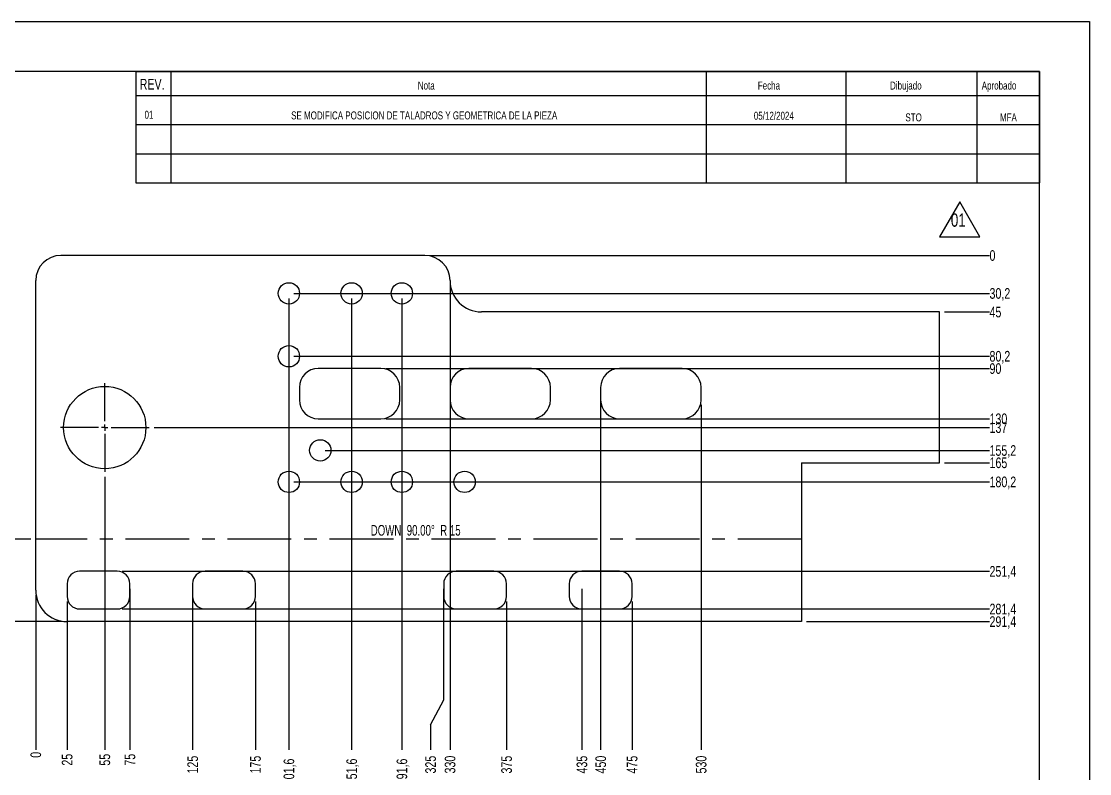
# Model space of a CAD drawing. Extents: x 0 to 2825, y 0 to 1188.
# Drawn here: x 829 to 1680, y 589 to 1188 of the extents above; entities that cross this region are included whole.
import ezdxf

# ---------------------------------------------------------------- set-up
doc = ezdxf.new("R2010")
doc.units = 0
doc.header["$LTSCALE"] = 4
doc.linetypes.add('CENTERX2', pattern=[20.32, 12.7, -2.54, 2.54, -2.54])
doc.layers.get('0').update_dxf_attribs({"linetype": 'CONTINUOUS'})
doc.layers.add('FORMATO', color=7, linetype='CONTINUOUS')
doc.styles.add('SLDTEXTSTYLE0', font='TXT', dxfattribs={"width": 0.75})
doc.styles.add('SLDTEXTSTYLE2', font='TXT', dxfattribs={"width": 0.680556})
doc.dimstyles.new('SLDDIMSTYLE0', dxfattribs={"dimtxt": 8.466667, "dimasz": 8.466667, "dimexe": 0, "dimexo": 0.0625, "dimgap": 2.116667, "dimtad": 1, "dimdec": 1, "dimrnd": 1e-09, "dimzin": 12, "dimdsep": 46, "dimtxsty": 'SLDTEXTSTYLE0', "dimsah": 1, "dimcen": 0.09, "dimadec": 0, "dimazin": 0, "dimtfac": 1, "dimtdec": 1, "dimtofl": 0, "dimtmove": 0, "dimatfit": 3, "dimfxl": 1, "dimtolj": 1, "dimtzin": 12, "dimarcsym": 0})
doc.dimstyles.new('SLDDIMSTYLE7', dxfattribs={"dimtxt": 8.466667, "dimasz": 8.466667, "dimexe": 0, "dimexo": 0.0625, "dimgap": 2.116667, "dimtad": 0, "dimtih": 1, "dimtoh": 1, "dimdec": 0, "dimrnd": 1e-09, "dimdsep": 46, "dimtxsty": 'SLDTEXTSTYLE0', "dimblk1": 'NONE', "dimblk2": 'NONE', "dimsah": 1, "dimcen": 0.09, "dimadec": 0, "dimazin": 0, "dimtfac": 1, "dimtdec": 0, "dimtofl": 0, "dimtmove": 0, "dimatfit": 3, "dimldrblk": 'NONE', "dimfxl": 1, "dimtolj": 1, "dimtzin": 12, "dimarcsym": 0})
doc.dimstyles.new('SLDDIMSTYLE8', dxfattribs={"dimtxt": 8.466667, "dimasz": 8.466667, "dimexe": 0, "dimexo": 0.0625, "dimgap": 2.116667, "dimtad": 0, "dimtih": 1, "dimtoh": 1, "dimdec": 0, "dimrnd": 1e-09, "dimzin": 12, "dimdsep": 46, "dimtxsty": 'SLDTEXTSTYLE0', "dimblk1": 'NONE', "dimblk2": 'NONE', "dimsah": 1, "dimcen": 0.09, "dimadec": 0, "dimazin": 0, "dimtfac": 1, "dimtdec": 0, "dimtofl": 0, "dimtmove": 0, "dimatfit": 3, "dimldrblk": 'NONE', "dimfxl": 1, "dimtolj": 1, "dimtzin": 12, "dimarcsym": 0})
doc.dimstyles.new('SLDDIMSTYLE9', dxfattribs={"dimtxt": 8.466667, "dimasz": 8.466667, "dimexe": 0, "dimexo": 0.0625, "dimgap": 2.116667, "dimtad": 0, "dimtih": 1, "dimtoh": 1, "dimdec": 1, "dimrnd": 1e-09, "dimzin": 12, "dimdsep": 46, "dimtxsty": 'SLDTEXTSTYLE0', "dimblk1": 'NONE', "dimblk2": 'NONE', "dimsah": 1, "dimcen": 0.09, "dimadec": 0, "dimazin": 0, "dimtfac": 1, "dimtdec": 1, "dimtofl": 0, "dimtmove": 0, "dimatfit": 3, "dimldrblk": 'NONE', "dimfxl": 1, "dimtolj": 1, "dimtzin": 12, "dimarcsym": 0})

# ---------------------------------------------------------------- blocks, each defined once
blk = doc.blocks.new('SW_NOTE_0')
at = {"layer": 'FORMATO', "color": 0, "insert": (0, 68.2), "char_height": 52.92, "attachment_point": 1, "style": 'SLDTEXTSTYLE0'}
blk.add_mtext('01', dxfattribs=at)
blk = doc.blocks.new('SIMBOLO_REV1')
at = {"layer": 'FORMATO'}
for p, q in [((805.4, 6481.4), (725.4, 6342.8)), ((885.4, 6342.8), (805.4, 6481.4)), ((725.4, 6342.8), (885.4, 6342.8))]:
    blk.add_line(p, q, dxfattribs=at)
at = {"layer": 'FORMATO', "color": 7}
blk.add_blockref('SW_NOTE_0', (770.2, 6367.6), dxfattribs=at)
blk = doc.blocks.new('_D_14')
at = {"layer": 'FORMATO', "transparency": 16777216}
blk.add_line((840.52, 731.3), (840.52, 608.11), dxfattribs=at)
at = {"layer": 'FORMATO', "transparency": 16777216, "insert": (836.33, 601.86), "char_height": 8.47, "attachment_point": 1, "rotation": 90, "style": 'SLDTEXTSTYLE0'}
blk.add_mtext('0', dxfattribs=at)
blk = doc.blocks.new('_NONE')
blk = doc.blocks.new('_D_15')
at = {"layer": 'FORMATO', "color": 7, "transparency": 16777216}
blk.add_line((865.52, 726.3), (865.52, 608.11), dxfattribs=at)
at = {"layer": 'FORMATO', "color": 7, "transparency": 16777216, "insert": (861.33, 595.6), "char_height": 8.467, "attachment_point": 1, "rotation": 90, "style": 'SLDTEXTSTYLE0'}
blk.add_mtext('25', dxfattribs=at)
blk = doc.blocks.new('_D_16')
at = {"layer": 'FORMATO', "color": 7, "transparency": 16777216}
blk.add_line((895.52, 825.46), (895.52, 608.11), dxfattribs=at)
at = {"layer": 'FORMATO', "color": 7, "transparency": 16777216, "insert": (891.33, 595.6), "char_height": 8.467, "attachment_point": 1, "rotation": 90, "style": 'SLDTEXTSTYLE0'}
blk.add_mtext('55', dxfattribs=at)
blk = doc.blocks.new('_D_17')
at = {"layer": 'FORMATO', "color": 7, "transparency": 16777216}
blk.add_line((915.52, 736.3), (915.52, 608.11), dxfattribs=at)
at = {"layer": 'FORMATO', "color": 7, "transparency": 16777216, "insert": (911.33, 595.6), "char_height": 8.467, "attachment_point": 1, "rotation": 90, "style": 'SLDTEXTSTYLE0'}
blk.add_mtext('75', dxfattribs=at)
blk = doc.blocks.new('_D_18')
at = {"layer": 'FORMATO', "color": 7, "transparency": 16777216}
blk.add_line((965.52, 736.3), (965.52, 608.11), dxfattribs=at)
at = {"layer": 'FORMATO', "color": 7, "transparency": 16777216, "insert": (961.33, 589.34), "char_height": 8.467, "attachment_point": 1, "rotation": 90, "style": 'SLDTEXTSTYLE0'}
blk.add_mtext('125', dxfattribs=at)
blk = doc.blocks.new('_D_19')
at = {"layer": 'FORMATO', "color": 7, "transparency": 16777216}
blk.add_line((1015.52, 726.3), (1015.52, 608.11), dxfattribs=at)
at = {"layer": 'FORMATO', "color": 7, "transparency": 16777216, "insert": (1011.33, 589.34), "char_height": 8.467, "attachment_point": 1, "rotation": 90, "style": 'SLDTEXTSTYLE0'}
blk.add_mtext('175', dxfattribs=at)
blk = doc.blocks.new('_D_20')
at = {"layer": 'FORMATO', "color": 7, "transparency": 16777216}
blk.add_line((1042.16, 967.49), (1042.16, 608.11), dxfattribs=at)
at = {"layer": 'FORMATO', "color": 7, "transparency": 16777216, "insert": (1037.97, 579.97), "char_height": 8.467, "attachment_point": 1, "rotation": 90, "style": 'SLDTEXTSTYLE0'}
blk.add_mtext('201,6', dxfattribs=at)
blk = doc.blocks.new('_D_21')
at = {"layer": 'FORMATO', "color": 7, "transparency": 16777216}
blk.add_line((1092.16, 967.49), (1092.16, 608.11), dxfattribs=at)
at = {"layer": 'FORMATO', "color": 7, "transparency": 16777216, "insert": (1087.97, 579.97), "char_height": 8.467, "attachment_point": 1, "rotation": 90, "style": 'SLDTEXTSTYLE0'}
blk.add_mtext('251,6', dxfattribs=at)
blk = doc.blocks.new('_D_22')
at = {"layer": 'FORMATO', "color": 7, "transparency": 16777216}
blk.add_line((1132.16, 967.49), (1132.16, 608.11), dxfattribs=at)
at = {"layer": 'FORMATO', "color": 7, "transparency": 16777216, "insert": (1127.97, 579.97), "char_height": 8.467, "attachment_point": 1, "rotation": 90, "style": 'SLDTEXTSTYLE0'}
blk.add_mtext('291,6', dxfattribs=at)
blk = doc.blocks.new('_D_23')
at = {"layer": 'FORMATO', "color": 7, "transparency": 16777216}
for p, q in [((1165.52, 648.11), (1165.52, 736.3)), ((1154.98, 628.11), (1165.52, 648.11)), ((1154.98, 628.11), (1154.98, 608.11))]:
    blk.add_line(p, q, dxfattribs=at)
at = {"layer": 'FORMATO', "color": 7, "transparency": 16777216, "insert": (1150.79, 589.34), "char_height": 8.467, "attachment_point": 1, "rotation": 90, "style": 'SLDTEXTSTYLE0'}
blk.add_mtext('325', dxfattribs=at)
blk = doc.blocks.new('_D_24')
at = {"layer": 'FORMATO', "color": 7, "transparency": 16777216}
blk.add_line((1170.52, 977.71), (1170.52, 608.11), dxfattribs=at)
at = {"layer": 'FORMATO', "color": 7, "transparency": 16777216, "insert": (1166.33, 589.34), "char_height": 8.467, "attachment_point": 1, "rotation": 90, "style": 'SLDTEXTSTYLE0'}
blk.add_mtext('330', dxfattribs=at)
blk = doc.blocks.new('_D_25')
at = {"layer": 'FORMATO', "color": 7, "transparency": 16777216}
blk.add_line((1215.52, 726.3), (1215.52, 608.11), dxfattribs=at)
at = {"layer": 'FORMATO', "color": 7, "transparency": 16777216, "insert": (1211.33, 589.34), "char_height": 8.467, "attachment_point": 1, "rotation": 90, "style": 'SLDTEXTSTYLE0'}
blk.add_mtext('375', dxfattribs=at)
blk = doc.blocks.new('_D_26')
at = {"layer": 'FORMATO', "color": 7, "transparency": 16777216}
blk.add_line((1275.52, 736.3), (1275.52, 608.11), dxfattribs=at)
at = {"layer": 'FORMATO', "color": 7, "transparency": 16777216, "insert": (1271.33, 589.34), "char_height": 8.467, "attachment_point": 1, "rotation": 90, "style": 'SLDTEXTSTYLE0'}
blk.add_mtext('435', dxfattribs=at)
blk = doc.blocks.new('_D_27')
at = {"layer": 'FORMATO', "color": 7, "transparency": 16777216}
blk.add_line((1290.52, 892.71), (1290.52, 608.11), dxfattribs=at)
at = {"layer": 'FORMATO', "color": 7, "transparency": 16777216, "insert": (1286.33, 589.34), "char_height": 8.467, "attachment_point": 1, "rotation": 90, "style": 'SLDTEXTSTYLE0'}
blk.add_mtext('450', dxfattribs=at)
blk = doc.blocks.new('_D_28')
at = {"layer": 'FORMATO', "color": 7, "transparency": 16777216}
blk.add_line((1315.52, 726.3), (1315.52, 608.11), dxfattribs=at)
at = {"layer": 'FORMATO', "color": 7, "transparency": 16777216, "insert": (1311.33, 589.34), "char_height": 8.467, "attachment_point": 1, "rotation": 90, "style": 'SLDTEXTSTYLE0'}
blk.add_mtext('475', dxfattribs=at)
blk = doc.blocks.new('_D_29')
at = {"layer": 'FORMATO', "color": 7, "transparency": 16777216}
blk.add_line((1370.52, 882.71), (1370.52, 608.11), dxfattribs=at)
at = {"layer": 'FORMATO', "color": 7, "transparency": 16777216, "insert": (1366.33, 589.34), "char_height": 8.467, "attachment_point": 1, "rotation": 90, "style": 'SLDTEXTSTYLE0'}
blk.add_mtext('530', dxfattribs=at)
blk = doc.blocks.new('_D_30')
at = {"layer": 'FORMATO', "transparency": 16777216}
blk.add_line((1154.52, 1001.71), (1600.25, 1001.71), dxfattribs=at)
at = {"layer": 'FORMATO', "transparency": 16777216, "insert": (1600.25, 1005.9), "char_height": 8.47, "attachment_point": 1, "style": 'SLDTEXTSTYLE0'}
blk.add_mtext('0', dxfattribs=at)
blk = doc.blocks.new('_D_31')
at = {"layer": 'FORMATO', "color": 7, "transparency": 16777216}
blk.add_line((1046.16, 971.49), (1600.25, 971.49), dxfattribs=at)
at = {"layer": 'FORMATO', "color": 7, "transparency": 16777216, "insert": (1600.25, 975.68), "char_height": 8.467, "attachment_point": 1, "style": 'SLDTEXTSTYLE0'}
blk.add_mtext('30,2', dxfattribs=at)
blk = doc.blocks.new('_D_32')
at = {"layer": 'FORMATO', "color": 7, "transparency": 16777216}
blk.add_line((1564.52, 956.71), (1600.25, 956.71), dxfattribs=at)
at = {"layer": 'FORMATO', "color": 7, "transparency": 16777216, "insert": (1600.25, 960.9), "char_height": 8.467, "attachment_point": 1, "style": 'SLDTEXTSTYLE0'}
blk.add_mtext('45', dxfattribs=at)
blk = doc.blocks.new('_D_33')
at = {"layer": 'FORMATO', "color": 7, "transparency": 16777216}
blk.add_line((1046.16, 921.49), (1600.25, 921.49), dxfattribs=at)
at = {"layer": 'FORMATO', "color": 7, "transparency": 16777216, "insert": (1600.25, 925.68), "char_height": 8.467, "attachment_point": 1, "style": 'SLDTEXTSTYLE0'}
blk.add_mtext('80,2', dxfattribs=at)
blk = doc.blocks.new('_D_34')
at = {"layer": 'FORMATO', "color": 7, "transparency": 16777216}
blk.add_line((1119.52, 911.71), (1600.25, 911.71), dxfattribs=at)
at = {"layer": 'FORMATO', "color": 7, "transparency": 16777216, "insert": (1600.25, 915.9), "char_height": 8.467, "attachment_point": 1, "style": 'SLDTEXTSTYLE0'}
blk.add_mtext('90', dxfattribs=at)
blk = doc.blocks.new('_D_35')
at = {"layer": 'FORMATO', "color": 7, "transparency": 16777216}
blk.add_line((1119.52, 871.71), (1600.25, 871.71), dxfattribs=at)
at = {"layer": 'FORMATO', "color": 7, "transparency": 16777216, "insert": (1600.25, 875.9), "char_height": 8.467, "attachment_point": 1, "style": 'SLDTEXTSTYLE0'}
blk.add_mtext('130', dxfattribs=at)
blk = doc.blocks.new('_D_36')
at = {"layer": 'FORMATO', "color": 7, "transparency": 16777216}
blk.add_line((934.77, 864.71), (1600.25, 864.71), dxfattribs=at)
at = {"layer": 'FORMATO', "color": 7, "transparency": 16777216, "insert": (1600.25, 868.9), "char_height": 8.467, "attachment_point": 1, "style": 'SLDTEXTSTYLE0'}
blk.add_mtext('137', dxfattribs=at)
blk = doc.blocks.new('_D_37')
at = {"layer": 'FORMATO', "color": 7, "transparency": 16777216}
blk.add_line((1071.16, 846.49), (1600.25, 846.49), dxfattribs=at)
at = {"layer": 'FORMATO', "color": 7, "transparency": 16777216, "insert": (1600.25, 850.68), "char_height": 8.467, "attachment_point": 1, "style": 'SLDTEXTSTYLE0'}
blk.add_mtext('155,2', dxfattribs=at)
blk = doc.blocks.new('_D_38')
at = {"layer": 'FORMATO', "color": 7, "transparency": 16777216}
blk.add_line((1564.52, 836.71), (1600.25, 836.71), dxfattribs=at)
at = {"layer": 'FORMATO', "color": 7, "transparency": 16777216, "insert": (1600.25, 840.9), "char_height": 8.467, "attachment_point": 1, "style": 'SLDTEXTSTYLE0'}
blk.add_mtext('165', dxfattribs=at)
blk = doc.blocks.new('_D_39')
at = {"layer": 'FORMATO', "color": 7, "transparency": 16777216}
blk.add_line((1046.16, 821.49), (1600.25, 821.49), dxfattribs=at)
at = {"layer": 'FORMATO', "color": 7, "transparency": 16777216, "insert": (1600.25, 825.68), "char_height": 8.467, "attachment_point": 1, "style": 'SLDTEXTSTYLE0'}
blk.add_mtext('180,2', dxfattribs=at)
blk = doc.blocks.new('_D_40')
at = {"layer": 'FORMATO', "color": 7, "transparency": 16777216}
blk.add_line((1209.52, 750.3), (1600.25, 750.3), dxfattribs=at)
at = {"layer": 'FORMATO', "color": 7, "transparency": 16777216, "insert": (1600.25, 754.48), "char_height": 8.467, "attachment_point": 1, "style": 'SLDTEXTSTYLE0'}
blk.add_mtext('251,4', dxfattribs=at)
blk = doc.blocks.new('_D_41')
at = {"layer": 'FORMATO', "color": 7, "transparency": 16777216}
blk.add_line((909.52, 750.3), (1600.25, 750.3), dxfattribs=at)
at = {"layer": 'FORMATO', "color": 7, "transparency": 16777216, "insert": (1600.25, 754.48), "char_height": 8.467, "attachment_point": 1, "style": 'SLDTEXTSTYLE0'}
blk.add_mtext('251,4', dxfattribs=at)
blk = doc.blocks.new('_D_42')
at = {"layer": 'FORMATO', "color": 7, "transparency": 16777216}
blk.add_line((909.52, 720.3), (1600.25, 720.3), dxfattribs=at)
at = {"layer": 'FORMATO', "color": 7, "transparency": 16777216, "insert": (1600.25, 724.48), "char_height": 8.467, "attachment_point": 1, "style": 'SLDTEXTSTYLE0'}
blk.add_mtext('281,4', dxfattribs=at)
blk = doc.blocks.new('_D_43')
at = {"layer": 'FORMATO', "color": 7, "transparency": 16777216}
blk.add_line((1454.52, 710.3), (1600.25, 710.3), dxfattribs=at)
at = {"layer": 'FORMATO', "color": 7, "transparency": 16777216, "insert": (1600.25, 714.48), "char_height": 8.467, "attachment_point": 1, "style": 'SLDTEXTSTYLE0'}
blk.add_mtext('291,4', dxfattribs=at)
blk = doc.blocks.new('_D_44')
at = {"layer": 'FORMATO', "transparency": 16777216}
for p, q in [((836.52, 776), (796.52, 776)), ((800.52, 776), (800.52, 710.3)), ((861.52, 710.3), (796.52, 710.3))]:
    blk.add_line(p, q, dxfattribs=at)
for points in [[(800.52, 776), (799.22, 767.54), (801.83, 767.54)], [(800.52, 710.3), (801.83, 718.76), (799.22, 718.76)]]:
    blk.add_solid(points, dxfattribs=at)
at = {"layer": 'FORMATO', "transparency": 16777216, "insert": (789.61, 732.21), "char_height": 8.467, "attachment_point": 1, "rotation": 90, "style": 'SLDTEXTSTYLE0'}
blk.add_mtext('65,7', dxfattribs=at)
blk = doc.blocks.new('SW_CENTERMARKSYMBOL_1')
at = {"color": 0, "linetype": 'Continuous'}
for p, q in [((0, 5), (0, 35.25)), ((-5, 0), (-35.25, 0)), ((0, 0), (-2.5, 0)), ((0, 0), (0, 2.5)), ((0, 0), (0, -2.5)), ((0, 0), (2.5, 0)), ((5, 0), (35.25, 0)), ((0, -5), (0, -35.25))]:
    blk.add_line(p, q, dxfattribs=at)

msp = doc.modelspace()

# ---------------------------------------------------------------- linework, layer by layer
at = {"color": 7, "linetype": 'Continuous'}
for p, q in [((0, 1188), (1680, 1188)), ((1680, 1188), (1680, 0)), ((1640, 1148), (80, 1148)), ((1640, 40), (1640, 1148)), ((1150.52, 1001.71), (860.52, 1001.71)), ((840.52, 735.3), (840.52, 981.71)), ((1560.52, 956.71), (1195.52, 956.71)), ((1560.52, 836.71), (1560.52, 956.71)), ((1115.52, 911.71), (1065.52, 911.71)), ((1235.52, 911.71), (1185.52, 911.71)), ((1355.52, 911.71), (1305.52, 911.71)), ((1050.52, 896.71), (1050.52, 886.71)), ((1130.52, 886.71), (1130.52, 896.71)), ((1170.52, 896.71), (1170.52, 886.71)), ((1250.52, 886.71), (1250.52, 896.71)), ((1290.52, 896.71), (1290.52, 886.71)), ((1370.52, 886.71), (1370.52, 896.71)), ((1065.52, 871.71), (1115.52, 871.71)), ((1185.52, 871.71), (1235.52, 871.71)), ((1305.52, 871.71), (1355.52, 871.71)), ((1450.52, 836.71), (1560.52, 836.71)), ((1450.52, 836.71), (1450.52, 710.3)), ((905.52, 750.3), (875.52, 750.3)), ((1005.52, 750.3), (975.52, 750.3)), ((1205.52, 750.3), (1175.52, 750.3)), ((1305.52, 750.3), (1275.52, 750.3)), ((865.52, 740.3), (865.52, 730.3)), ((915.52, 730.3), (915.52, 740.3)), ((965.52, 740.3), (965.52, 730.3)), ((1015.52, 730.3), (1015.52, 740.3)), ((1165.52, 740.3), (1165.52, 730.3)), ((1215.52, 730.3), (1215.52, 740.3)), ((1265.52, 740.3), (1265.52, 730.3)), ((1315.52, 730.3), (1315.52, 740.3)), ((875.52, 720.3), (905.52, 720.3)), ((975.52, 720.3), (1005.52, 720.3)), ((1175.52, 720.3), (1205.52, 720.3)), ((1275.52, 720.3), (1305.52, 720.3)), ((1450.52, 710.3), (865.52, 710.3))]:
    msp.add_line(p, q, dxfattribs=at)
at = {"color": 7, "linetype": 'CENTERX2'}
msp.add_line((1450.52, 776), (840.52, 776), dxfattribs=at)
at = {"color": 7, "linetype": 'Continuous'}
for centre, radius in [((1042.16, 971.49), 8.5), ((1092.16, 971.49), 8.5), ((1132.16, 971.49), 8.5), ((1042.16, 921.49), 8.5), ((895.52, 864.71), 32.75), ((1067.16, 846.49), 8.5), ((1042.16, 821.49), 8.5), ((1092.16, 821.49), 8.5), ((1132.16, 821.49), 8.5), ((1182.16, 821.49), 8.5)]:
    msp.add_circle(centre, radius, dxfattribs=at)
for centre, radius, start, end in [((860.52, 981.71), 20, 90, 180), ((1150.52, 981.71), 20, 0, 90), ((1195.52, 981.71), 25, 180, 270), ((1065.52, 896.71), 15, 90, 180), ((1115.52, 896.71), 15, 0, 90), ((1185.52, 896.71), 15, 90, 180), ((1235.52, 896.71), 15, 0, 90), ((1305.52, 896.71), 15, 90, 180), ((1355.52, 896.71), 15, 0, 90), ((1065.52, 886.71), 15, 180, 270), ((1115.52, 886.71), 15, 270, 0), ((1185.52, 886.71), 15, 180, 270), ((1235.52, 886.71), 15, 270, 0), ((1305.52, 886.71), 15, 180, 270), ((1355.52, 886.71), 15, 270, 0), ((875.52, 740.3), 10, 90, 180), ((905.52, 740.3), 10, 0, 90), ((975.52, 740.3), 10, 90, 180), ((1005.52, 740.3), 10, 0, 90), ((1175.52, 740.3), 10, 90, 180), ((1205.52, 740.3), 10, 0, 90), ((1275.52, 740.3), 10, 90, 180), ((1305.52, 740.3), 10, 0, 90), ((865.52, 735.3), 25, 180, 270), ((875.52, 730.3), 10, 180, 270), ((905.52, 730.3), 10, 270, 0), ((975.52, 730.3), 10, 180, 270), ((1005.52, 730.3), 10, 270, 0), ((1175.52, 730.3), 10, 180, 270), ((1205.52, 730.3), 10, 270, 0), ((1275.52, 730.3), 10, 180, 270), ((1305.52, 730.3), 10, 270, 0)]:
    msp.add_arc(centre, radius, start, end, dxfattribs=at)
at = {"layer": 'FORMATO'}
for p, q in [((920.37, 1148), (1640, 1148)), ((920.37, 1148), (920.37, 1059.46)), ((948.13, 1148), (948.13, 1059.46)), ((1374.63, 1148), (1374.63, 1059.46)), ((1485.85, 1148), (1485.85, 1059.46)), ((1590.05, 1148), (1590.05, 1059.46)), ((1640, 1148), (1640, 1059.46)), ((920.37, 1129.06), (1640, 1129.06)), ((920.37, 1105.86), (1640, 1105.86)), ((920.37, 1082.66), (1640, 1082.66)), ((920.37, 1059.46), (1640, 1059.46))]:
    msp.add_line(p, q, dxfattribs=at)

# ---------------------------------------------------------------- block references
at = {"color": 7, "linetype": 'Continuous', "xscale": 0.2, "yscale": 0.2, "zscale": 0.2, "rotation": 1.628443996909321e-12}
msp.add_blockref('SIMBOLO_REV1', (1415.44, -252.01), dxfattribs=at)
at = {"color": 7, "linetype": 'Continuous'}
msp.add_blockref('SW_CENTERMARKSYMBOL_1', (895.52, 864.71), dxfattribs=at)

# ---------------------------------------------------------------- texts
at = {"layer": 'FORMATO'}
for s, insert, char_height, attachment_point, style in [('REV.', (923.34, 1142.21), 8.467, 1, 'SLDTEXTSTYLE0'), ('Fecha', (1415.71, 1140.1), 6.35, 1, 'SLDTEXTSTYLE0'), ('Dibujado', (1521.04, 1140.1), 6.35, 1, 'SLDTEXTSTYLE0'), ('Aprobado', (1594.04, 1140.1), 6.35, 1, 'SLDTEXTSTYLE0'), ('Nota', (1144.9, 1140.1), 6.35, 1, 'SLDTEXTSTYLE0'), ('01', (930.74, 1116.85), 6.35, 2, 'SLDTEXTSTYLE0'), ('SE MODIFICA POSICION DE TALADROS Y GEOMETRICA DE LA PIEZA', (1149.96, 1116.33), 6.35, 2, 'SLDTEXTSTYLE0'), ('05/12/2024', (1428.45, 1116.07), 6.35, 2, 'SLDTEXTSTYLE0'), ('STO', (1539.8, 1114.76), 6.35, 2, 'SLDTEXTSTYLE0'), ('MFA', (1615.3, 1114.76), 6.35, 2, 'SLDTEXTSTYLE0'), ('DOWN  90.00°  R 15', (1143.17, 787.15), 8.4667, 2, 'SLDTEXTSTYLE2')]:
    msp.add_mtext(s, dxfattribs=dict(at, insert=insert, char_height=char_height, attachment_point=attachment_point, style=style))

# ---------------------------------------------------------------- dimensions: what is measured, and where the dimension line sits
for feature_location, offset, dtype, origin, picture, middle in [((1150.52275201, 1001.71143919), (449.7231194, 0), 0, (1150.52275201, 1001.71143919), '_D_30', (1603.37383446, 1001.71143919)), ((840.52275201, 735.29551265), (0, -127.18455637), 1, (840.52275201, 735.29551265), '_D_14', (840.52275201, 604.98299323))]:
    dim = msp.add_ordinate_dim(feature_location=feature_location, offset=offset, dtype=dtype, origin=origin, dimstyle='SLDDIMSTYLE7', dxfattribs=at)
    dim.commit()
    dim.dimension.update_dxf_attribs({"geometry": picture, "text_midpoint": middle})
at = {"layer": 'FORMATO', "color": 7}
for feature_location, offset, dtype, origin, dimstyle, picture, middle in [((905.52, 750.3), (694.72, 0), 0, (1150.52, 1001.71), 'SLDDIMSTYLE9', '_D_41', (1614.32, 750.3)), ((905.52, 720.3), (694.72, 0), 0, (1150.52, 1001.71), 'SLDDIMSTYLE9', '_D_42', (1614.32, 720.3)), ((930.77, 864.71), (669.47, 0), 0, (1150.52, 1001.71), 'SLDDIMSTYLE9', '_D_36', (1609.63, 864.71)), ((1042.16, 971.49), (558.09, 0), 0, (1150.52, 1001.71), 'SLDDIMSTYLE9', '_D_31', (1611.19, 971.49)), ((1042.16, 921.49), (558.09, 0), 0, (1150.52, 1001.71), 'SLDDIMSTYLE9', '_D_33', (1611.19, 921.49)), ((1042.16, 821.49), (558.09, 0), 0, (1150.52, 1001.71), 'SLDDIMSTYLE9', '_D_39', (1614.32, 821.49)), ((1067.16, 846.49), (533.09, 0), 0, (1150.52, 1001.71), 'SLDDIMSTYLE9', '_D_37', (1614.32, 846.49)), ((1115.52, 911.71), (484.72, 0), 0, (1150.52, 1001.71), 'SLDDIMSTYLE9', '_D_34', (1606.5, 911.71)), ((1115.52, 871.71), (484.72, 0), 0, (1150.52, 1001.71), 'SLDDIMSTYLE9', '_D_35', (1609.63, 871.71)), ((1560.52, 956.71), (39.72, 0), 0, (1150.52, 1001.71), 'SLDDIMSTYLE9', '_D_32', (1606.5, 956.71)), ((1560.52, 836.71), (39.72, 0), 0, (1150.52, 1001.71), 'SLDDIMSTYLE9', '_D_38', (1609.63, 836.71)), ((1205.52, 750.3), (394.72, 0), 0, (1150.52, 1001.71), 'SLDDIMSTYLE9', '_D_40', (1614.32, 750.3)), ((1450.52, 710.3), (149.72, 0), 0, (1150.52, 1001.71), 'SLDDIMSTYLE9', '_D_43', (1614.32, 710.3)), ((1170.52, 981.71), (0, -373.6), 1, (840.52, 735.3), 'SLDDIMSTYLE9', '_D_24', (1170.52, 598.73)), ((1042.16, 971.49), (0, -363.38), 1, (840.52, 735.3), 'SLDDIMSTYLE9', '_D_20', (1042.16, 594.04)), ((1092.16, 971.49), (0, -363.38), 1, (840.52, 735.3), 'SLDDIMSTYLE9', '_D_21', (1092.16, 594.04)), ((1132.16, 971.49), (0, -363.38), 1, (840.52, 735.3), 'SLDDIMSTYLE9', '_D_22', (1132.16, 594.04)), ((1290.52, 896.71), (0, -288.6), 1, (840.52, 735.3), 'SLDDIMSTYLE8', '_D_27', (1290.52, 598.73)), ((1370.52, 886.71), (0, -278.6), 1, (840.52, 735.3), 'SLDDIMSTYLE8', '_D_29', (1370.52, 598.73)), ((895.52, 829.46), (0, -221.35), 1, (840.52, 735.3), 'SLDDIMSTYLE8', '_D_16', (895.52, 601.86)), ((915.52, 740.3), (0, -132.18), 1, (840.52, 735.3), 'SLDDIMSTYLE8', '_D_17', (915.52, 601.86)), ((965.52, 740.3), (0, -132.18), 1, (840.52, 735.3), 'SLDDIMSTYLE8', '_D_18', (965.52, 598.73)), ((1165.52, 740.3), (-10.54, -132.18), 1, (840.52, 735.3), 'SLDDIMSTYLE8', '_D_23', (1154.98, 598.73)), ((1275.52, 740.3), (0, -132.18), 1, (840.52, 735.3), 'SLDDIMSTYLE8', '_D_26', (1275.52, 598.73)), ((865.52, 730.3), (0, -122.18), 1, (840.52, 735.3), 'SLDDIMSTYLE8', '_D_15', (865.52, 601.86)), ((1015.52, 730.3), (0, -122.18), 1, (840.52, 735.3), 'SLDDIMSTYLE8', '_D_19', (1015.52, 598.73)), ((1215.52, 730.3), (0, -122.18), 1, (840.52, 735.3), 'SLDDIMSTYLE8', '_D_25', (1215.52, 598.73)), ((1315.52, 730.3), (0, -122.18), 1, (840.52, 735.3), 'SLDDIMSTYLE8', '_D_28', (1315.52, 598.73))]:
    dim = msp.add_ordinate_dim(feature_location=feature_location, offset=offset, dtype=dtype, origin=origin, dimstyle=dimstyle, dxfattribs=at)
    dim.commit()
    dim.dimension.update_dxf_attribs({"geometry": picture, "text_midpoint": middle})
at = {"layer": 'FORMATO'}
dim = msp.add_linear_dim(base=(800.52, 710.3), p1=(840.52, 776), p2=(865.52, 710.3), angle=90, dimstyle='SLDDIMSTYLE0', dxfattribs=at)
dim.commit()
dim.dimension.update_dxf_attribs({"geometry": '_D_44', "text_midpoint": (800.52, 743.15), "dimtype": 160})

doc.saveas('drawing.dxf')
